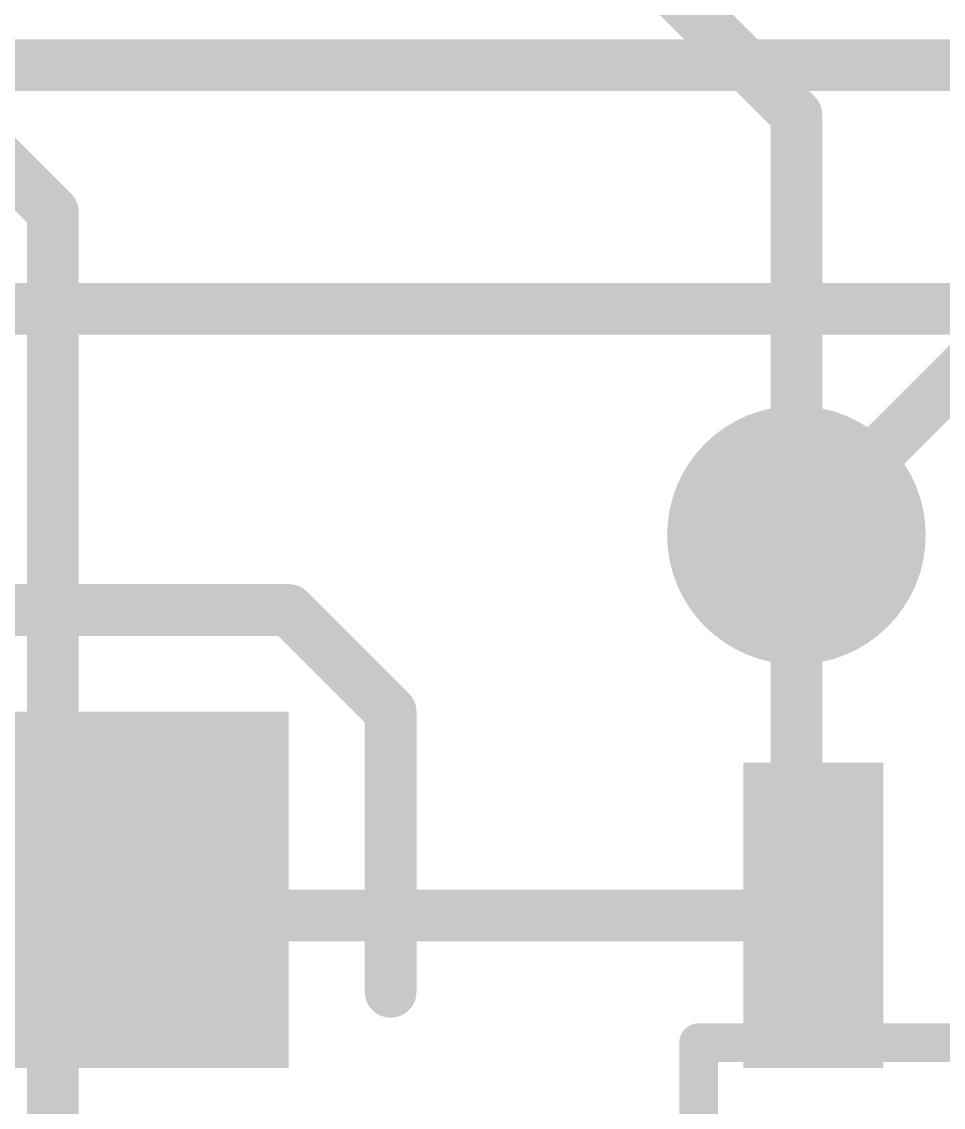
# Model space of a CAD drawing. Extents: x -0.1 to 44.5, y -0.1 to 35.7.
# Drawn here: x 27.691 to 31.311, y 10.706 to 14.971 of the extents above; entities that cross this region are included whole.
import ezdxf

# ---------------------------------------------------------------- set-up
doc = ezdxf.new("R2010")
doc.units = 0
for name, color, linetype in [('1', 12, 'CONTINUOUS'), ('16', 132, 'CONTINUOUS'), ('18', 110, 'CONTINUOUS'), ('21', 41, 'CONTINUOUS'), ('51', 53, 'CONTINUOUS')]:
    doc.layers.add(name, color=color, linetype=linetype)

# ---------------------------------------------------------------- blocks, each defined once
blk = doc.blocks.new('RECT')
blk.add_solid([(-0.5, -0.5), (0.5, -0.5), (-0.5, 0.5), (0.5, 0.5)])
blk = doc.blocks.new('ROUNDV')
at = {"const_width": 0.5}
blk.add_lwpolyline([(0, -0.25, 1), (0, 0.25, 1), (0, -0.25)], format="xyb", dxfattribs=at)

msp = doc.modelspace()

# ---------------------------------------------------------------- linework, layer by layer
at = {"layer": '1', "const_width": 0.2032}
for points in [[(21.8, 14.8), (37.533, 14.8)], [(21.59, 13.843), (42.037, 13.843)], [(30.734, 12.954), (30.734, 11.684)], [(30.734, 11.684), (30.8, 11.618)], [(30.8, 11.618), (30.8, 11.4601)], [(28.067, 11.557), (27.32, 10.81)], [(28.064, 11.56), (27.94, 11.56)], [(28.067, 11.557), (28.064, 11.56)], [(28.1639, 11.4601), (28.067, 11.557)], [(30.8, 11.4601), (28.1639, 11.4601)]]:
    msp.add_lwpolyline(points, dxfattribs=at)
at = {"layer": '1', "const_width": 0.1016}
for points in [[(30.7848, 12.954, 1), (30.6832, 12.954)], [(30.7699, 11.7199, 1), (30.6981, 11.6481)], [(30.6832, 11.684, 1), (30.7848, 11.684)], [(30.8508, 11.618, 1), (30.7492, 11.618)], [(30.7641, 11.5821, 1), (30.8359, 11.6539)], [(27.94, 11.6108, 1), (27.94, 11.5092)], [(28.0999, 11.5959, 1), (28.0281, 11.5241)], [(28.1029, 11.5929, 1), (28.0311, 11.5211)], [(28.1029, 11.5211, 1), (28.0311, 11.5929)], [(28.0311, 11.5211, 1), (28.1029, 11.5929)], [(28.064, 11.5092, 1), (28.064, 11.6108)], [(28.1639, 11.5109, 1), (28.1639, 11.4093)], [(30.8, 11.4093, 1), (30.8, 11.5109)], [(28.128, 11.4242, 1), (28.1998, 11.496)], [(30.7492, 11.4601, 1), (30.8508, 11.4601)]]:
    msp.add_lwpolyline(points, format="xyb", dxfattribs=at)
at = {"layer": '16', "const_width": 0.2032}
for points in [[(30.734, 12.954), (36.195, 18.415)], [(27.813, 14.224), (24.892, 17.145)], [(29.591, 15.748), (30.734, 14.605)], [(30.734, 14.605), (30.734, 12.954)], [(27.813, 6.858), (27.813, 14.224)]]:
    msp.add_lwpolyline(points, dxfattribs=at)
at = {"layer": '16', "const_width": 0.1016}
for points in [[(30.7848, 14.605, 1), (30.6832, 14.605)], [(30.6981, 14.5691, 1), (30.7699, 14.6409)], [(27.8638, 14.224, 1), (27.7622, 14.224)], [(27.7771, 14.1881, 1), (27.8489, 14.2599)], [(30.6981, 12.9899, 1), (30.7699, 12.9181)], [(30.6832, 12.954, 1), (30.7848, 12.954)]]:
    msp.add_lwpolyline(points, format="xyb", dxfattribs=at)
at = {"layer": '21', "const_width": 0.2032}
for points in [[(28.74, 12.66), (27.14, 12.66)], [(29.14, 12.26), (28.74, 12.66)], [(29.14, 11.16), (29.14, 12.26)]]:
    msp.add_lwpolyline(points, dxfattribs=at)
at = {"layer": '21', "const_width": 0.1016}
for points in [[(28.7759, 12.6959, 1), (28.7041, 12.6241)], [(28.74, 12.6092, 1), (28.74, 12.7108)], [(29.1908, 12.26, 1), (29.0892, 12.26)], [(29.1041, 12.2241, 1), (29.1759, 12.2959)], [(29.0892, 11.16, 1), (29.1908, 11.16)]]:
    msp.add_lwpolyline(points, format="xyb", dxfattribs=at)
at = {"layer": '51', "const_width": 0.1524}
for points in [[(30.35, 10.96), (33.15, 10.96)], [(30.35, 10.96), (30.35, 9.36)]]:
    msp.add_lwpolyline(points, dxfattribs=at)
at = {"layer": '51', "const_width": 0.0762}
for points in [[(30.35, 10.9981, 1), (30.35, 10.9219)], [(30.3881, 10.96, 1), (30.3119, 10.96)]]:
    msp.add_lwpolyline(points, format="xyb", dxfattribs=at)

# ---------------------------------------------------------------- block references
at = {"layer": '1', "xscale": 1.6, "yscale": 1.4, "rotation": 180}
msp.add_blockref('RECT', (27.94, 11.56), dxfattribs=at)
at = {"layer": '1', "xscale": 0.55, "yscale": 1.2}
msp.add_blockref('RECT', (30.8, 11.4601), dxfattribs=at)
at = {"layer": '18', "xscale": 1.016, "yscale": 1.016}
msp.add_blockref('ROUNDV', (30.734, 12.954), dxfattribs=at)
msp.add_blockref('ROUNDV', (30.734, 12.954), dxfattribs=at)
at = {"layer": '51', "xscale": 0.5, "yscale": 0.65}
msp.add_blockref('RECT', (30.8, 11.335), dxfattribs=at)

doc.saveas('drawing.dxf')
